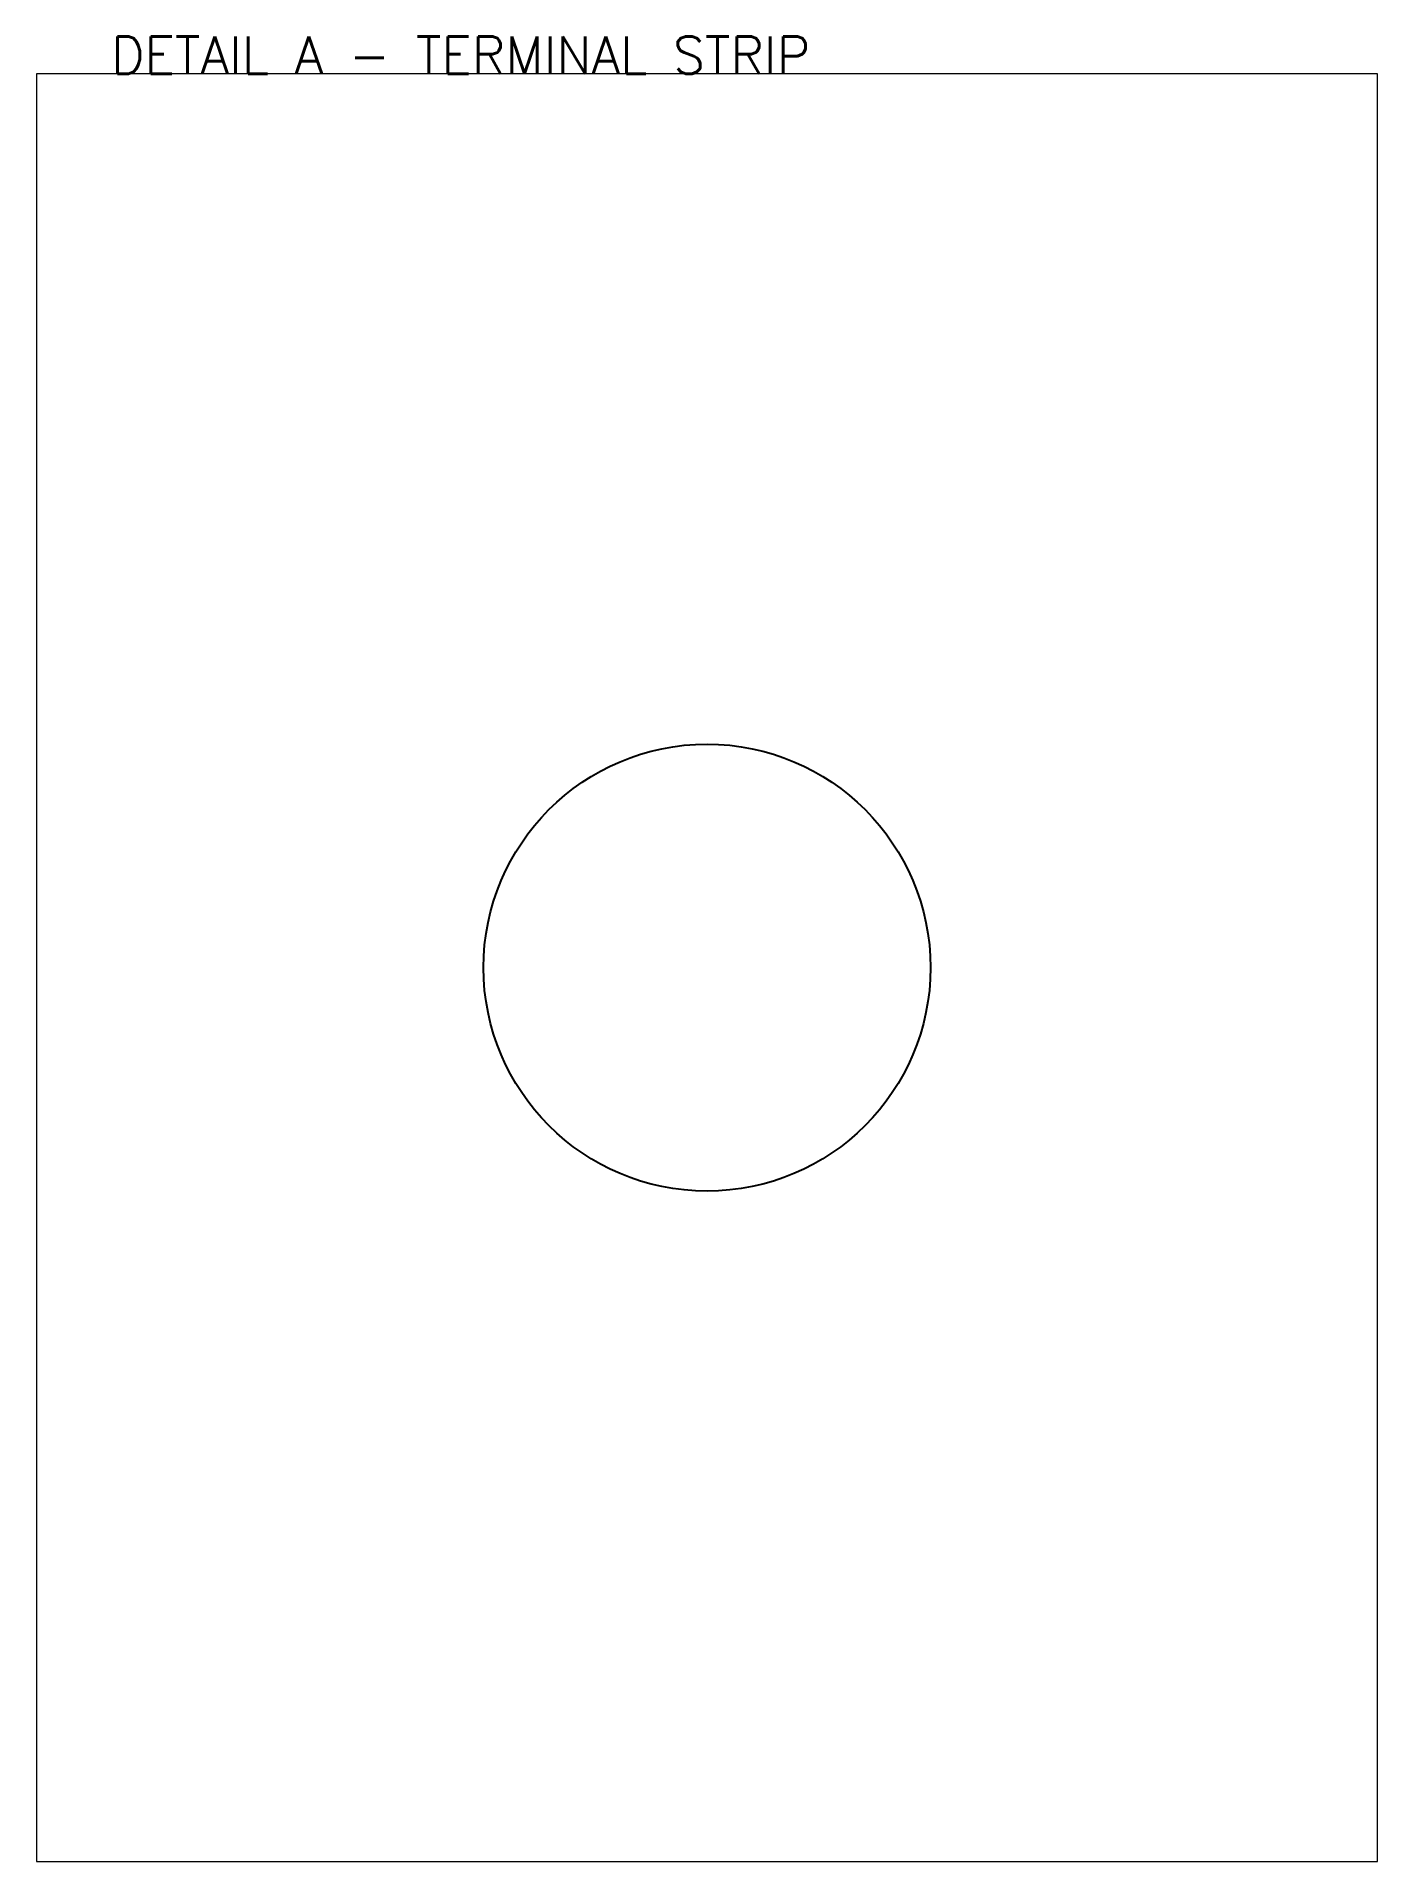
# Paper-space layout 'Detail' of a CAD drawing. Header units: millimetres. Extents: x 10 to 190, y 30 to 275.
# The model-space entities are those that its viewports show. They can reach past a viewport. Long polylines and large blocks are cut down to what shows.
import ezdxf

# ---------------------------------------------------------------- set-up
doc = ezdxf.new("R2010")
doc.units = ezdxf.units.MM
doc.layers.add('ANNO-DETAIL', color=2, linetype='Continuous', lineweight=25)
doc.layers.add('TITLE', color=7, linetype='Continuous', lineweight=50)
doc.layers.add('VPORTS', color=8, linetype='Continuous', plot=False)
doc.styles.add('ROMANS', font='romans.shx', dxfattribs={"width": 0.9})

msp = doc.modelspace()

# ---------------------------------------------------------------- linework, layer by layer
at = {"layer": 'ANNO-DETAIL'}
msp.add_circle((1200, 800), 150, dxfattribs=at)

psp = doc.layouts.new('Detail')

# ---------------------------------------------------------------- texts
at = {"layer": 'TITLE', "style": 'ROMANS'}
psp.add_text('DETAIL A - TERMINAL STRIP', height=5, dxfattribs=at).set_placement((20, 270))

# ---------------------------------------------------------------- viewports
at = {"layer": 'VPORTS'}
psp.add_viewport(center=(100, 150), size=(180, 240), view_center_point=(1200, 800), view_height=1200, dxfattribs=at)

doc.saveas('drawing.dxf')
